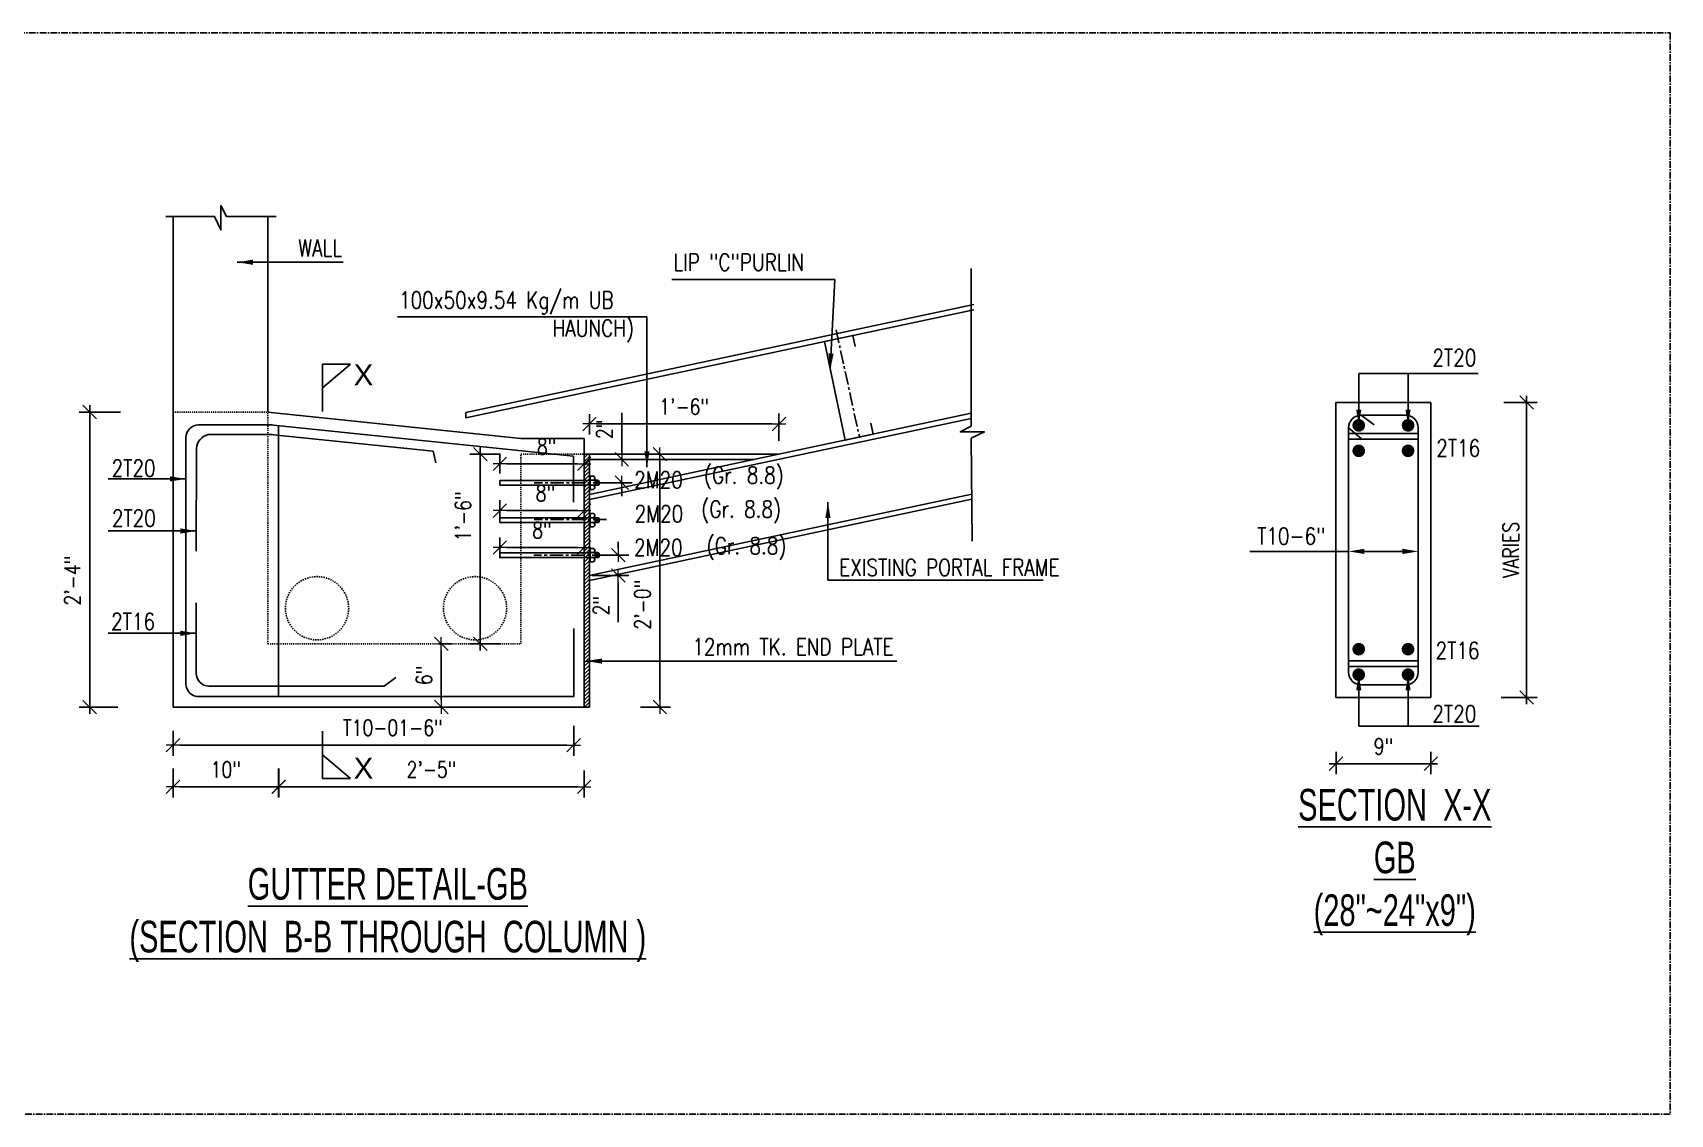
# Model space of a CAD drawing. Extents: x -95606 to 113309, y -42160 to -940.
# Drawn here: x 105847.7 to 106003.1, y -20702.5 to -20599.9 of the extents above; entities that cross this region are included whole.
import ezdxf

# ---------------------------------------------------------------- set-up
doc = ezdxf.new("R2010")
doc.units = 0
doc.header["$LTSCALE"] = 0.02
doc.header["$MEASUREMENT"] = 0
doc.header["$PDMODE"] = 3
doc.header["$PDSIZE"] = -2
for name, pattern in [('CENTER', [50.8, 31.75, -6.35, 6.35, -6.35]), ('CENTERX2', [101.6, 63.5, -12.7, 12.7, -12.7]), ('DASHED', [0.75, 0.5, -0.25]), ('DASHEDX2', [1.5, 1, -0.5]), ('HIDDEN', [9.525, 6.35, -3.175])]:
    doc.linetypes.add(name, pattern=pattern)
doc.layers.get('0').update_dxf_attribs({"linetype": 'CONTINUOUS'})
doc.layers.get('DEFPOINTS').update_dxf_attribs({"linetype": 'CONTINUOUS'})
doc.layers.add('A -fittings', color=181, linetype='CONTINUOUS', lineweight=5)
for name, color, linetype in [('A-2TEXT', 4, 'CONTINUOUS'), ('A-DIM', 1, 'CONTINUOUS'), ('A-GRID', 7, 'CENTERX2'), ('A-OL', 2, 'CONTINUOUS'), ('A-P FRAME', 4, 'CONTINUOUS'), ('DIM', 7, 'CONTINUOUS'), ('dimentions', 8, 'CONTINUOUS'), ('EXLINE', 33, 'CONTINUOUS'), ('GUSSET', 1, 'CONTINUOUS'), ('OL', 2, 'CONTINUOUS'), ('RF', 5, 'CONTINUOUS'), ('RF5', 6, 'CONTINUOUS'), ('S-BM', 2, 'HIDDEN'), ('S-DIM', 7, 'CONTINUOUS'), ('S-RF', 5, 'CONTINUOUS'), ('S-SLB', 3, 'CONTINUOUS'), ('S-TXT', 2, 'CONTINUOUS')]:
    doc.layers.add(name, color=color, linetype=linetype)
doc.styles.add('ROMANS', font='romans.shx', dxfattribs={"width": 0.8})
doc.styles.add('STYLE2', font='arial.ttf', dxfattribs={"width": 0.8})
doc.dimstyles.new('DA16', dxfattribs={"dimscale": 16, "dimtxt": 0.1, "dimasz": 0.09375, "dimexe": 0, "dimexo": 0, "dimgap": 0.03125, "dimtad": 1, "dimdec": 0, "dimzin": 7, "dimdsep": 46, "dimlunit": 4, "dimtxsty": 'ROMANS', "dimcen": 0.09375, "dimclrd": 1, "dimclre": 1, "dimclrt": 2, "dimadec": 0, "dimazin": 0, "dimtfac": 0.03125, "dimtdec": 4, "dimtofl": 0, "dimtmove": 0, "dimatfit": 3, "dimfxl": 1, "dimfrac": 2, "dimtolj": 1, "dimtzin": 0, "dimarcsym": 0})
doc.dimstyles.new('TK16', dxfattribs={"dimscale": 16, "dimtxt": 0.09375, "dimasz": 0.04, "dimexe": 0.0625, "dimexo": 0.015625, "dimgap": 0.046875, "dimtad": 1, "dimdec": 1, "dimzin": 11, "dimdsep": 46, "dimlunit": 4, "dimtxsty": 'ROMANS', "dimblk1": 'TK1', "dimblk2": 'TK1', "dimsah": 1, "dimcen": 0.09375, "dimclrd": 1, "dimclre": 1, "dimclrt": 2, "dimadec": 0, "dimazin": 0, "dimtfac": 1, "dimtofl": 0, "dimtmove": 0, "dimatfit": 3, "dimldrblk": 'TK1', "dimfxl": 1, "dimfrac": 2, "dimtolj": 1, "dimtzin": 9, "dimarcsym": 0})

# ---------------------------------------------------------------- blocks, each defined once
blk = doc.blocks.new('TK1')
at = {"color": 4, "linetype": 'Continuous'}
blk.add_line((-1, -1), (1, 1), dxfattribs=at)
at = {"color": 1, "linetype": 'ByBlock'}
blk.add_line((-1, 0), (1, 0), dxfattribs=at)
blk = doc.blocks.new('*D512')
at = {"layer": 'DEFPOINTS', "color": 0, "lineweight": -2, "transparency": 16777216}
for p in [(105856.3, -20635.85), (105853.14, -20663.85), (105856.05, -20663.85)]:
    blk.add_point(p, dxfattribs=at)
at = {"layer": 'dimentions', "color": 1, "lineweight": -2, "transparency": 16777216}
for p, q in [((105856.05, -20635.85), (105852.14, -20635.85)), ((105853.14, -20636.49), (105853.14, -20663.21)), ((105855.8, -20663.85), (105852.14, -20663.85))]:
    blk.add_line(p, q, dxfattribs=at)
at = {"layer": 'dimentions', "color": 1, "lineweight": -2, "transparency": 16777216, "xscale": 0.64, "yscale": 0.64, "zscale": 0.64}
for p, rotation in [((105853.14, -20635.85), 90), ((105853.14, -20663.85), 270)]:
    blk.add_blockref('TK1', p, dxfattribs=dict(at, rotation=rotation))
at = {"layer": 'dimentions', "color": 2, "transparency": 16777216, "insert": (105851.5, -20651.85), "char_height": 1.5, "attachment_point": 5, "rotation": 90, "style": 'ROMANS'}
blk.add_mtext('\\A1;2\'-4"', dxfattribs=at)
blk = doc.blocks.new('*D513')
at = {"layer": 'A -fittings', "color": 1, "lineweight": -2, "transparency": 16777216}
for p, q in [((105886.21, -20657.84), (105887.5, -20657.84)), ((105886.5, -20658.48), (105886.5, -20663.2)), ((105886.21, -20663.84), (105887.5, -20663.84))]:
    blk.add_line(p, q, dxfattribs=at)
at = {"layer": 'DEFPOINTS', "color": 0, "lineweight": -2, "transparency": 16777216}
for p in [(105885.96, -20657.84), (105885.96, -20663.84), (105886.5, -20663.84)]:
    blk.add_point(p, dxfattribs=at)
at = {"layer": 'A -fittings', "color": 1, "lineweight": -2, "transparency": 16777216, "xscale": 0.64, "yscale": 0.64, "zscale": 0.64}
for p, rotation in [((105886.5, -20657.84), 90), ((105886.5, -20663.84), 270)]:
    blk.add_blockref('TK1', p, dxfattribs=dict(at, rotation=rotation))
at = {"layer": 'A -fittings', "color": 2, "transparency": 16777216, "insert": (105884.86, -20660.84), "char_height": 1.5, "attachment_point": 5, "rotation": 90, "style": 'ROMANS'}
blk.add_mtext('\\A1;6"', dxfattribs=at)
blk = doc.blocks.new('*D514')
at = {"layer": 'A -fittings', "color": 1, "lineweight": -2, "transparency": 16777216}
for p, q in [((105871.09, -20669.67), (105871.09, -20672.42)), ((105900.05, -20669.85), (105900.05, -20672.42)), ((105871.73, -20671.42), (105899.41, -20671.42))]:
    blk.add_line(p, q, dxfattribs=at)
at = {"layer": 'DEFPOINTS', "color": 0, "lineweight": -2, "transparency": 16777216}
for p in [(105871.09, -20669.42), (105900.05, -20669.6), (105900.05, -20671.42)]:
    blk.add_point(p, dxfattribs=at)
at = {"layer": 'A -fittings', "color": 1, "lineweight": -2, "transparency": 16777216, "xscale": 0.64, "yscale": 0.64, "zscale": 0.64, "rotation": 180}
blk.add_blockref('TK1', (105871.09, -20671.42), dxfattribs=at)
at = {"layer": 'A -fittings', "color": 1, "lineweight": -2, "transparency": 16777216, "xscale": 0.64, "yscale": 0.64, "zscale": 0.64}
blk.add_blockref('TK1', (105900.05, -20671.42), dxfattribs=at)
at = {"layer": 'A -fittings', "color": 2, "transparency": 16777216, "insert": (105885.57, -20669.77), "char_height": 1.5, "attachment_point": 5, "style": 'ROMANS'}
blk.add_mtext('\\A1;2\'-5"', dxfattribs=at)
blk = doc.blocks.new('*D515')
at = {"layer": 'A -fittings', "color": 1, "lineweight": -2, "transparency": 16777216}
for p, q in [((105861.05, -20669.67), (105861.05, -20672.42)), ((105871.05, -20669.68), (105871.05, -20672.42)), ((105861.69, -20671.42), (105870.41, -20671.42))]:
    blk.add_line(p, q, dxfattribs=at)
at = {"layer": 'DEFPOINTS', "color": 0, "lineweight": -2, "transparency": 16777216}
for p in [(105861.05, -20669.42), (105871.05, -20669.43), (105871.05, -20671.42)]:
    blk.add_point(p, dxfattribs=at)
at = {"layer": 'A -fittings', "color": 1, "lineweight": -2, "transparency": 16777216, "xscale": 0.64, "yscale": 0.64, "zscale": 0.64, "rotation": 180}
blk.add_blockref('TK1', (105861.05, -20671.42), dxfattribs=at)
at = {"layer": 'A -fittings', "color": 1, "lineweight": -2, "transparency": 16777216, "xscale": 0.64, "yscale": 0.64, "zscale": 0.64}
blk.add_blockref('TK1', (105871.05, -20671.42), dxfattribs=at)
at = {"layer": 'A -fittings', "color": 2, "transparency": 16777216, "insert": (105866.05, -20669.77), "char_height": 1.5, "attachment_point": 5, "style": 'ROMANS'}
blk.add_mtext('\\A1;10"', dxfattribs=at)
blk = doc.blocks.new('*D516')
at = {"layer": 'A -fittings', "color": 1, "lineweight": -2, "transparency": 16777216}
for p, q in [((105903.62, -20639.7), (105903.62, -20635.91)), ((105902.13, -20640.34), (105904.62, -20640.34)), ((105902.06, -20642.55), (105904.62, -20642.55)), ((105903.62, -20643.19), (105903.62, -20643.83))]:
    blk.add_line(p, q, dxfattribs=at)
at = {"layer": 'DEFPOINTS', "color": 0, "lineweight": -2, "transparency": 16777216}
for p in [(105901.88, -20640.34), (105901.81, -20642.55), (105903.62, -20642.55)]:
    blk.add_point(p, dxfattribs=at)
at = {"layer": 'A -fittings', "color": 1, "lineweight": -2, "transparency": 16777216, "xscale": 0.64, "yscale": 0.64, "zscale": 0.64}
for p, rotation in [((105903.62, -20640.34), 270), ((105903.62, -20642.55), 90)]:
    blk.add_blockref('TK1', p, dxfattribs=dict(at, rotation=rotation))
at = {"layer": 'A -fittings', "color": 2, "transparency": 16777216, "insert": (105901.97, -20637.49), "char_height": 1.5, "attachment_point": 5, "rotation": 90, "style": 'ROMANS'}
blk.add_mtext('\\A1;2"', dxfattribs=at)
blk = doc.blocks.new('*D517')
at = {"layer": 'A -fittings', "color": 1, "lineweight": -2, "transparency": 16777216}
for p, q in [((105892.05, -20647.75), (105892.05, -20649.7)), ((105899.41, -20648.7), (105892.69, -20648.7)), ((105900.05, -20647.75), (105900.05, -20649.7))]:
    blk.add_line(p, q, dxfattribs=at)
at = {"layer": 'DEFPOINTS', "color": 0, "lineweight": -2, "transparency": 16777216}
for p in [(105892.05, -20647.5), (105900.05, -20647.5), (105892.05, -20648.7)]:
    blk.add_point(p, dxfattribs=at)
at = {"layer": 'A -fittings', "color": 1, "lineweight": -2, "transparency": 16777216, "xscale": 0.64, "yscale": 0.64, "zscale": 0.64, "rotation": 180}
blk.add_blockref('TK1', (105892.05, -20648.7), dxfattribs=at)
at = {"layer": 'A -fittings', "color": 1, "lineweight": -2, "transparency": 16777216, "xscale": 0.64, "yscale": 0.64, "zscale": 0.64}
blk.add_blockref('TK1', (105900.05, -20648.7), dxfattribs=at)
at = {"layer": 'A -fittings', "color": 2, "transparency": 16777216, "insert": (105896.05, -20647.06), "char_height": 1.5, "attachment_point": 5, "style": 'ROMANS'}
blk.add_mtext('\\A1;8"', dxfattribs=at)
blk = doc.blocks.new('*D518')
at = {"layer": 'A -fittings', "color": 1, "lineweight": -2, "transparency": 16777216}
for p, q in [((105900.55, -20636.04), (105900.55, -20637.98)), ((105918.53, -20638.59), (105918.53, -20635.98)), ((105901.19, -20636.98), (105917.89, -20636.98))]:
    blk.add_line(p, q, dxfattribs=at)
at = {"layer": 'DEFPOINTS', "color": 0, "lineweight": -2, "transparency": 16777216}
for p in [(105900.55, -20635.79), (105918.53, -20636.98), (105918.53, -20638.84)]:
    blk.add_point(p, dxfattribs=at)
at = {"layer": 'A -fittings', "color": 1, "lineweight": -2, "transparency": 16777216, "xscale": 0.64, "yscale": 0.64, "zscale": 0.64, "rotation": 180}
blk.add_blockref('TK1', (105900.55, -20636.98), dxfattribs=at)
at = {"layer": 'A -fittings', "color": 1, "lineweight": -2, "transparency": 16777216, "xscale": 0.64, "yscale": 0.64, "zscale": 0.64}
blk.add_blockref('TK1', (105918.53, -20636.98), dxfattribs=at)
at = {"layer": 'A -fittings', "color": 2, "transparency": 16777216, "insert": (105909.54, -20635.34), "char_height": 1.5, "attachment_point": 5, "style": 'ROMANS'}
blk.add_mtext('\\A1;1\'-6"', dxfattribs=at)
blk = doc.blocks.new('A$C6334769A')
at = {"layer": 'GUSSET'}
h = blk.add_hatch(dxfattribs=at)
h.set_pattern_fill('LINE', color=8, scale=33, angle=-90, style=0)
h.set_pattern_definition([(90, (48431.668, -199664.318), (4.125, 2e-16), [])])
edge = h.paths.add_edge_path()
edge.add_line((13, 8.1), (26.4, 8.1))
edge.add_ellipse((26.4, 2.1), major_axis=(4.24, -4.24), ratio=1, start_angle=45, end_angle=135, ccw=False)
edge.add_line((32.4, 2.1), (32.4, 0))
edge.add_line((32.4, 0), (32.4, -2.1))
edge.add_ellipse((26.4, -2.1), major_axis=(4.24, 4.24), ratio=1, start_angle=225, end_angle=315, ccw=False)
edge.add_line((26.4, -8.1), (19.2, -8.1))
edge.add_line((19.2, -8.1), (13, -8.1))
edge.add_ellipse((13, -2.1), major_axis=(4.24, -4.24), ratio=1, start_angle=315, end_angle=405)
edge.add_line((19, -2.1), (19, 0))
edge.add_line((19, 0), (19, 2.1))
edge.add_ellipse((13, 2.1), major_axis=(4.24, -4.24), ratio=1, start_angle=45, end_angle=135)
at = {"layer": 'A-OL', "color": 1}
for p, q in [((2.5, 23.5), (0, 23.5)), ((0, 23.5), (0, -23.7)), ((2.5, -23.7), (2.5, 23.5)), ((2.5, -23.7), (0, -23.7))]:
    blk.add_line(p, q, dxfattribs=at)
at = {"layer": 'OL', "linetype": 'DASHEDX2'}
for p, q in [((0, 7.9), (-15.9, 7.9)), ((0, -8.1), (-15.9, -8.1))]:
    blk.add_line(p, q, dxfattribs=at)
at = {"layer": 'OL'}
blk.add_line((24, -8.1), (2.1, -8.1), dxfattribs=at)
for points in [[(2.5, 22.1), (11.5, 22.1, -0.414214), (17.5, 16.1), (17.5, 17.6)], [(2.5, 8.1), (11.5, 8.1, 0.414214), (17.5, 14.1), (17.5, 17.6)], [(19, 0), (19, 2.1, 0.414214), (13, 8.1), (5.7, 8.1)], [(19, 0), (19, -2.1, -0.414214), (13, -8.1), (10.8, -8.1)], [(32.4, 0), (32.4, 2.1, 0.414214), (26.4, 8.1), (11, 8.1)], [(32.4, 0), (32.4, -2.1, -0.414214), (26.4, -8.1), (11, -8.1)], [(2.5, -8.1), (11.5, -8.1, -0.414214), (17.5, -14.1), (17.5, -12.6)], [(2.5, -22.1), (11.5, -22.1, 0.414214), (17.5, -16.1), (17.5, -12.6)]]:
    blk.add_lwpolyline(points, format="xyb", dxfattribs=at)
blk.add_lwpolyline([(21.1, -8.1), (20, -8.1), (2.1, -8.1)], dxfattribs=at)
blk = doc.blocks.new('*D519')
at = {"layer": 'A -fittings', "color": 1, "lineweight": -2, "transparency": 16777216}
for p, q in [((105892.05, -20641.67), (105892.05, -20639.77)), ((105899.41, -20640.77), (105892.69, -20640.77)), ((105900.05, -20640.42), (105900.05, -20641.77))]:
    blk.add_line(p, q, dxfattribs=at)
at = {"layer": 'DEFPOINTS', "color": 0, "lineweight": -2, "transparency": 16777216}
for p in [(105892.05, -20640.77), (105900.05, -20640.17), (105892.05, -20641.92)]:
    blk.add_point(p, dxfattribs=at)
at = {"layer": 'A -fittings', "color": 1, "lineweight": -2, "transparency": 16777216, "xscale": 0.64, "yscale": 0.64, "zscale": 0.64, "rotation": 180}
blk.add_blockref('TK1', (105892.05, -20640.77), dxfattribs=at)
at = {"layer": 'A -fittings', "color": 1, "lineweight": -2, "transparency": 16777216, "xscale": 0.64, "yscale": 0.64, "zscale": 0.64}
blk.add_blockref('TK1', (105900.05, -20640.77), dxfattribs=at)
at = {"layer": 'A -fittings', "color": 2, "transparency": 16777216, "insert": (105896.49, -20639.13), "char_height": 1.5, "attachment_point": 5, "style": 'ROMANS'}
blk.add_mtext('\\A1;8"', dxfattribs=at)
blk = doc.blocks.new('*D520')
at = {"layer": 'A -fittings', "color": 1, "lineweight": -2, "transparency": 16777216}
for p, q in [((105892.05, -20646.09), (105892.05, -20644.2)), ((105900.05, -20645.63), (105900.05, -20644.2)), ((105899.41, -20645.2), (105892.69, -20645.2))]:
    blk.add_line(p, q, dxfattribs=at)
at = {"layer": 'DEFPOINTS', "color": 0, "lineweight": -2, "transparency": 16777216}
for p in [(105892.05, -20645.2), (105900.05, -20645.88), (105892.05, -20646.34)]:
    blk.add_point(p, dxfattribs=at)
at = {"layer": 'A -fittings', "color": 1, "lineweight": -2, "transparency": 16777216, "xscale": 0.64, "yscale": 0.64, "zscale": 0.64, "rotation": 180}
blk.add_blockref('TK1', (105892.05, -20645.2), dxfattribs=at)
at = {"layer": 'A -fittings', "color": 1, "lineweight": -2, "transparency": 16777216, "xscale": 0.64, "yscale": 0.64, "zscale": 0.64}
blk.add_blockref('TK1', (105900.05, -20645.2), dxfattribs=at)
at = {"layer": 'A -fittings', "color": 2, "transparency": 16777216, "insert": (105896.38, -20643.55), "char_height": 1.5, "attachment_point": 5, "style": 'ROMANS'}
blk.add_mtext('\\A1;8"', dxfattribs=at)
blk = doc.blocks.new('*D521')
at = {"layer": 'A -fittings', "color": 1, "lineweight": -2, "transparency": 16777216}
for p, q in [((105903.29, -20648.79), (105903.29, -20648.15)), ((105900.8, -20649.43), (105904.29, -20649.43)), ((105900.8, -20651.36), (105904.29, -20651.36)), ((105903.29, -20652), (105903.29, -20655.8))]:
    blk.add_line(p, q, dxfattribs=at)
at = {"layer": 'DEFPOINTS', "color": 0, "lineweight": -2, "transparency": 16777216}
for p in [(105900.55, -20649.43), (105900.55, -20651.36), (105903.29, -20651.36)]:
    blk.add_point(p, dxfattribs=at)
at = {"layer": 'A -fittings', "color": 1, "lineweight": -2, "transparency": 16777216, "xscale": 0.64, "yscale": 0.64, "zscale": 0.64}
for p, rotation in [((105903.29, -20649.43), 270), ((105903.29, -20651.36), 90)]:
    blk.add_blockref('TK1', p, dxfattribs=dict(at, rotation=rotation))
at = {"layer": 'A -fittings', "color": 2, "transparency": 16777216, "insert": (105901.65, -20654.22), "char_height": 1.5, "attachment_point": 5, "rotation": 90, "style": 'ROMANS'}
blk.add_mtext('\\A1;2"', dxfattribs=at)
blk = doc.blocks.new('*D522')
at = {"layer": 'DEFPOINTS', "color": 0, "lineweight": -2, "transparency": 16777216}
for p in [(105892.32, -20639.84), (105890.2, -20657.84), (105892.32, -20657.84)]:
    blk.add_point(p, dxfattribs=at)
at = {"layer": 'dimentions', "color": 1, "lineweight": -2, "transparency": 16777216}
for p, q in [((105892.07, -20639.84), (105889.2, -20639.84)), ((105890.2, -20640.48), (105890.2, -20657.2)), ((105892.07, -20657.84), (105889.2, -20657.84))]:
    blk.add_line(p, q, dxfattribs=at)
at = {"layer": 'dimentions', "color": 1, "lineweight": -2, "transparency": 16777216, "xscale": 0.64, "yscale": 0.64, "zscale": 0.64}
for p, rotation in [((105890.2, -20639.84), 90), ((105890.2, -20657.84), 270)]:
    blk.add_blockref('TK1', p, dxfattribs=dict(at, rotation=rotation))
at = {"layer": 'dimentions', "color": 2, "transparency": 16777216, "insert": (105888.56, -20645.75), "char_height": 1.5, "attachment_point": 5, "rotation": 90, "style": 'ROMANS'}
blk.add_mtext('\\A1;1\'-6"', dxfattribs=at)
blk = doc.blocks.new('*D523')
at = {"layer": 'A -fittings', "color": 1, "lineweight": -2, "transparency": 16777216}
for p, q in [((105861.05, -20666.1), (105861.05, -20668.46)), ((105899.06, -20665.62), (105899.06, -20668.46)), ((105861.69, -20667.46), (105898.42, -20667.46))]:
    blk.add_line(p, q, dxfattribs=at)
at = {"layer": 'DEFPOINTS', "color": 0, "lineweight": -2, "transparency": 16777216}
for p in [(105861.05, -20665.85), (105899.06, -20665.37), (105899.06, -20667.46)]:
    blk.add_point(p, dxfattribs=at)
at = {"layer": 'A -fittings', "color": 1, "lineweight": -2, "transparency": 16777216, "xscale": 0.64, "yscale": 0.64, "zscale": 0.64, "rotation": 180}
blk.add_blockref('TK1', (105861.05, -20667.46), dxfattribs=at)
at = {"layer": 'A -fittings', "color": 1, "lineweight": -2, "transparency": 16777216, "xscale": 0.64, "yscale": 0.64, "zscale": 0.64}
blk.add_blockref('TK1', (105899.06, -20667.46), dxfattribs=at)
at = {"layer": 'A -fittings', "color": 2, "transparency": 16777216, "insert": (105881.9, -20665.81), "char_height": 1.5, "attachment_point": 5, "style": 'ROMANS'}
blk.add_mtext('\\A1;T10-01-6"', dxfattribs=at)
blk = doc.blocks.new('*D524')
at = {"layer": 'DEFPOINTS', "color": 0, "lineweight": -2, "transparency": 16777216}
for p in [(105987.06, -20634.94), (105986.81, -20662.94), (105989.46, -20662.94)]:
    blk.add_point(p, dxfattribs=at)
at = {"layer": 'dimentions', "color": 1, "lineweight": -2, "transparency": 16777216}
for p, q in [((105987.31, -20634.94), (105990.46, -20634.94)), ((105989.46, -20635.58), (105989.46, -20662.3)), ((105987.06, -20662.94), (105990.46, -20662.94))]:
    blk.add_line(p, q, dxfattribs=at)
at = {"layer": 'dimentions', "color": 1, "lineweight": -2, "transparency": 16777216, "xscale": 0.64, "yscale": 0.64, "zscale": 0.64}
for p, rotation in [((105989.46, -20634.94), 90), ((105989.46, -20662.94), 270)]:
    blk.add_blockref('TK1', p, dxfattribs=dict(at, rotation=rotation))
at = {"layer": 'dimentions', "color": 2, "transparency": 16777216, "insert": (105987.96, -20648.94), "char_height": 1.5, "attachment_point": 5, "rotation": 90, "style": 'ROMANS'}
blk.add_mtext('\\A1;VARIES', dxfattribs=at)
blk = doc.blocks.new('*D525')
at = {"layer": 'DEFPOINTS', "color": 0, "lineweight": -2, "transparency": 16777216}
for p in [(105972.58, -20649.07), (105979.18, -20649.07), (105979.18, -20649.07)]:
    blk.add_point(p, dxfattribs=at)
at = {"layer": 'S-DIM', "color": 1, "lineweight": -2, "transparency": 16777216}
for p, q in [((105972.58, -20649.07), (105963.19, -20649.07)), ((105977.68, -20649.07), (105974.08, -20649.07))]:
    blk.add_line(p, q, dxfattribs=at)
for points in [[(105974.08, -20648.82), (105974.08, -20649.32), (105972.58, -20649.07)], [(105977.68, -20648.82), (105977.68, -20649.32), (105979.18, -20649.07)]]:
    blk.add_solid(points, dxfattribs=at)
at = {"layer": 'S-DIM', "color": 2, "transparency": 16777216, "insert": (105967.13, -20647.62), "char_height": 1.6, "attachment_point": 5, "style": 'ROMANS'}
blk.add_mtext('\\A1;T10-6"', dxfattribs=at)
blk = doc.blocks.new('*D526')
at = {"layer": 'A-2TEXT', "color": 1, "lineweight": -2, "transparency": 16777216}
for p, q in [((105971.38, -20668.08), (105971.38, -20670.22)), ((105972.02, -20669.22), (105979.74, -20669.22)), ((105980.38, -20668.08), (105980.38, -20670.22))]:
    blk.add_line(p, q, dxfattribs=at)
at = {"layer": 'DEFPOINTS', "color": 0, "lineweight": -2, "transparency": 16777216}
for p in [(105971.38, -20667.83), (105980.38, -20667.83), (105980.38, -20669.22)]:
    blk.add_point(p, dxfattribs=at)
at = {"layer": 'A-2TEXT', "color": 1, "lineweight": -2, "transparency": 16777216, "xscale": 0.64, "yscale": 0.64, "zscale": 0.64, "rotation": 180}
blk.add_blockref('TK1', (105971.38, -20669.22), dxfattribs=at)
at = {"layer": 'A-2TEXT', "color": 1, "lineweight": -2, "transparency": 16777216, "xscale": 0.64, "yscale": 0.64, "zscale": 0.64}
blk.add_blockref('TK1', (105980.38, -20669.22), dxfattribs=at)
at = {"layer": 'A-2TEXT', "color": 2, "transparency": 16777216, "insert": (105975.88, -20667.58), "char_height": 1.5, "attachment_point": 5, "style": 'ROMANS'}
blk.add_mtext('\\A1;9"', dxfattribs=at)
blk = doc.blocks.new('*D527')
at = {"layer": 'A -fittings', "color": 1, "lineweight": -2, "transparency": 16777216}
for p, q in [((105905.41, -20639.84), (105908.23, -20639.84)), ((105907.23, -20640.48), (105907.23, -20663.2)), ((105905.41, -20663.84), (105908.23, -20663.84))]:
    blk.add_line(p, q, dxfattribs=at)
at = {"layer": 'DEFPOINTS', "color": 0, "lineweight": -2, "transparency": 16777216}
for p in [(105905.16, -20639.84), (105905.16, -20663.84), (105907.23, -20663.84)]:
    blk.add_point(p, dxfattribs=at)
at = {"layer": 'A -fittings', "color": 1, "lineweight": -2, "transparency": 16777216, "xscale": 0.64, "yscale": 0.64, "zscale": 0.64}
for p, rotation in [((105907.23, -20639.84), 90), ((105907.23, -20663.84), 270)]:
    blk.add_blockref('TK1', p, dxfattribs=dict(at, rotation=rotation))
at = {"layer": 'A -fittings', "color": 2, "transparency": 16777216, "insert": (105905.58, -20654.13), "char_height": 1.5, "attachment_point": 5, "rotation": 90, "style": 'ROMANS'}
blk.add_mtext('\\A1;2\'-0"', dxfattribs=at)

msp = doc.modelspace()

# ---------------------------------------------------------------- hatches: boundary and pattern name
at = {"layer": 'A-DIM', "ltscale": 2}
h = msp.add_hatch(dxfattribs=at)
h.set_pattern_fill('ANSI31', color=256, scale=2, style=0)
h.set_pattern_definition([(45, (128078.64285, -21009.83034), (-0.1767766953, 0.1767766953), [])])
h.paths.add_polyline_path([(105900.052, -20639.845), (105900.552, -20639.845), (105900.552, -20663.845), (105900.052, -20663.845)])

# ---------------------------------------------------------------- linework, layer by layer
for p, q in [((105900.552, -20644.157), (105936.771, -20636.458)), ((105900.552, -20640.345), (105916.177, -20640.345)), ((105900.552, -20651.354), (105936.831, -20643.643))]:
    msp.add_line(p, q, dxfattribs=at)
at = {"layer": 'A-GRID'}
msp.add_line((105923.944, -20628.033), (105926.192, -20638.307), dxfattribs=at)
at = {"layer": 'A-P FRAME', "color": 2, "ltscale": 7}
for p, q in [((105900.407, -20642.332), (105892.052, -20642.35)), ((105892.052, -20642.799), (105892.052, -20642.35)), ((105900.373, -20642.792), (105892.052, -20642.799)), ((105900.407, -20645.878), (105892.052, -20645.895)), ((105892.052, -20646.345), (105892.052, -20645.895)), ((105900.373, -20646.338), (105892.052, -20646.345)), ((105900.623, -20649.194), (105892.052, -20649.194)), ((105892.052, -20649.658), (105892.052, -20649.194)), ((105900.676, -20649.655), (105892.052, -20649.658))]:
    msp.add_line(p, q, dxfattribs=at)
at = {"layer": 'A-P FRAME', "color": 3}
msp.add_lwpolyline([(105927.258, -20636.913), (105927.477, -20637.943), (105924.8, -20638.512), (105922.851, -20629.16), (105925.529, -20628.591), (105925.747, -20629.62)], dxfattribs=at)
at = {"layer": 'DIM', "linetype": 'CENTERX2'}
for p, q in [((105902.186, -20642.56), (105895.316, -20642.56)), ((105902.186, -20646.058), (105895.316, -20646.058)), ((105902.115, -20649.422), (105895.273, -20649.422))]:
    msp.add_line(p, q, dxfattribs=at)
at = {"layer": 'EXLINE'}
for p, q in [((105861.052, -20635.866), (105861.052, -20617.306)), ((105870.052, -20635.866), (105870.052, -20617.306)), ((105888.831, -20635.88), (105937.017, -20625.638)), ((105888.831, -20636.391), (105937.017, -20626.149)), ((105971.376, -20634.94), (105980.376, -20634.94)), ((105971.376, -20634.94), (105971.376, -20662.94)), ((105980.376, -20662.94), (105980.376, -20634.94)), ((105861.052, -20635.866), (105861.052, -20663.845)), ((105870.052, -20635.866), (105894.052, -20638.345)), ((105888.831, -20635.88), (105888.831, -20636.391)), ((105900.552, -20643.666), (105936.771, -20635.967)), ((105894.052, -20638.345), (105900.052, -20638.345)), ((105900.052, -20639.845), (105900.052, -20638.345)), ((105900.052, -20663.845), (105900.052, -20639.845)), ((105900.552, -20639.845), (105918.53, -20639.845)), ((105900.552, -20651.845), (105936.841, -20644.131)), ((105971.376, -20662.94), (105980.376, -20662.94)), ((105861.052, -20663.845), (105900.052, -20663.845))]:
    msp.add_line(p, q, dxfattribs=at)
at = {"layer": 'EXLINE', "color": 2, "linetype": 'DASHED'}
for p, q in [((105861.052, -20635.866), (105870.052, -20635.866)), ((105870.052, -20657.845), (105870.052, -20635.866)), ((105894.052, -20657.845), (105894.052, -20639.845)), ((105894.052, -20639.845), (105900.052, -20639.845)), ((105870.052, -20657.845), (105894.052, -20657.845))]:
    msp.add_line(p, q, dxfattribs=at)
at = {"layer": 'RF', "color": 2}
for p, q in [((105972.576, -20637.89), (105979.176, -20637.89)), ((105972.576, -20638.427), (105979.176, -20638.427)), ((105972.576, -20659.453), (105979.176, -20659.453)), ((105972.576, -20659.99), (105979.176, -20659.99))]:
    msp.add_line(p, q, dxfattribs=at)
at = {"layer": 'RF', "color": 2, "const_width": 0.6}
for points in [[(105973.837, -20637.111, 1), (105973.237, -20637.111, 1)], [(105977.915, -20637.111, -1), (105978.515, -20637.111, -1)], [(105973.837, -20639.528, 1), (105973.237, -20639.528, 1)], [(105977.915, -20639.528, -1), (105978.515, -20639.528, -1)], [(105973.837, -20658.352, -1), (105973.237, -20658.352, -1)], [(105977.915, -20658.352, 1), (105978.515, -20658.352, 1)], [(105973.837, -20660.769, -1), (105973.237, -20660.769, -1)], [(105973.837, -20660.769, -1), (105973.237, -20660.769, -1)], [(105977.915, -20660.769, 1), (105978.515, -20660.769, 1)]]:
    msp.add_lwpolyline(points, format="xyb", close=True, dxfattribs=at)
at = {"layer": 'RF5', "color": 160}
for p, q in [((105973.776, -20636.14), (105977.976, -20636.14)), ((105973.776, -20636.14), (105974.992, -20637.055)), ((105863.477, -20637.066), (105870.357, -20637.066)), ((105864.38, -20637.988), (105870.37, -20637.972)), ((105870.576, -20637.091), (105899.052, -20640.031)), ((105870.576, -20637.996), (105885.727, -20639.561)), ((105972.576, -20637.34), (105973.76, -20638.347)), ((105972.576, -20637.34), (105972.576, -20660.54)), ((105979.176, -20637.34), (105979.176, -20660.54)), ((105862.277, -20638.267), (105862.277, -20661.707)), ((105863.261, -20639.309), (105863.254, -20649.063)), ((105885.727, -20639.561), (105885.973, -20640.653)), ((105899.052, -20644.406), (105899.052, -20640.031)), ((105863.252, -20653.947), (105863.252, -20660.645)), ((105899.058, -20656.383), (105899.058, -20662.842)), ((105882.171, -20661.05), (105881.069, -20661.845)), ((105972.576, -20660.34), (105972.576, -20660.54)), ((105863.549, -20662.842), (105899.058, -20662.842)), ((105864.452, -20661.845), (105881.069, -20661.845)), ((105973.776, -20661.74), (105977.976, -20661.74)), ((105973.776, -20661.74), (105977.976, -20661.74))]:
    msp.add_line(p, q, dxfattribs=at)
for centre, radius, start, end in [((105973.776, -20637.34), 1.2, 90, 180), ((105977.976, -20637.34), 1.2, 0, 90), ((105863.477, -20638.266), 1.2, 90, 180.01139), ((105864.737, -20639.425), 1.48, 103.94509, 175.57319), ((105870.359, -20638.972), 1, 77.44514, 90.9287), ((105870.357, -20638.066), 1, 77.36513, 90.00031), ((105864.452, -20660.645), 1.2, 180, 270), ((105973.776, -20660.54), 1.2, 180, 270), ((105977.976, -20660.54), 1.2, 270, 0), ((105863.477, -20661.645), 1.2, 180, 273.46583)]:
    msp.add_arc(centre, radius, start, end, dxfattribs=at)
at = {"layer": 'S-BM', "color": 1, "linetype": 'ByBlock'}
msp.add_lwpolyline([(105900.052, -20639.845), (105900.552, -20639.845), (105900.552, -20663.845), (105900.052, -20663.845)], close=True, dxfattribs=at)
at = {"layer": 'S-BM', "color": 4}
for centre in [(105874.714, -20654.464), (105889.702, -20654.464)]:
    msp.add_circle(centre, 3, dxfattribs=at)
at = {"layer": 'S-DIM', "color": 1}
for points in [[(105860.365, -20617.306), (105864.982, -20617.306), (105865.584, -20618.567), (105865.584, -20616.264), (105866.131, -20617.306), (105870.817, -20617.306)], [(105936.869, -20648.1), (105936.771, -20638.328), (105938.031, -20637.726), (105935.728, -20637.726), (105936.771, -20637.179), (105936.771, -20622.22)]]:
    msp.add_lwpolyline(points, dxfattribs=at)
at = {"layer": 'S-RF'}
for p, q in [((105875.228, -20631.32), (105875.228, -20635.801)), ((105875.228, -20631.32), (105877.899, -20631.32)), ((105877.899, -20631.32), (105875.228, -20633.561)), ((105875.228, -20670.619), (105875.228, -20666.138)), ((105877.899, -20670.619), (105875.228, -20668.378)), ((105875.228, -20670.619), (105877.899, -20670.619))]:
    msp.add_line(p, q, dxfattribs=at)
at = {"layer": 'S-SLB', "color": 106}
msp.add_line((105871.052, -20662.842), (105871.052, -20637.14), dxfattribs=at)
at = {"layer": 'S-TXT', "color": 5, "linetype": 'CENTER', "lineweight": -2}
msp.add_lwpolyline([(105725.46, -20599.856), (106003.089, -20599.856), (106003.089, -20702.482), (105725.46, -20702.482)], close=True, dxfattribs=at)

# ---------------------------------------------------------------- block references
at = {"layer": 'A-P FRAME', "color": 2, "ltscale": 7, "xscale": 0.02875498200307485, "yscale": 0.02875498200307485, "zscale": 0.02875498200307485}
for p in [(105900.552, -20642.56), (105900.552, -20646.105), (105900.552, -20649.422)]:
    msp.add_blockref('A$C6334769A', p, dxfattribs=at)

# ---------------------------------------------------------------- texts
at = {"layer": 'S-DIM', "color": 2, "linetype": 'Continuous', "insert": (105877.099, -20620.28), "char_height": 1.6, "width": 6.00398, "attachment_point": 6, "style": 'ROMANS'}
msp.add_mtext('WALL', dxfattribs=at)
at = {"layer": 'S-DIM', "color": 2}
for s, insert, char_height, width, attachment_point, style in [(' \\PLIP "C"PURLIN', (105908.514, -20620.303), 1.6, 40.14875, 4, 'ROMANS'), ('\\pi0.453;100x50x9.54 Kg/m UB\\P\\pi15.021;HAUNCH)', (105882.036, -20626.821), 1.6, 23.12729, 4, 'ROMANS'), ('{\\fSwis721 Cn BT|b0|i0|c0|p34;\\LSECTION  X-X\\PGB\\P(28"~24"x9")}', (105976.954, -20671.608), 3, 37.72956, 2, 'STYLE2'), ('{\\fSwis721 Cn BT|b0|i0|c0|p34;\\LGUTTER DETAIL-GB \\P(SECTION  B-B THROUGH  COLUMN )}', (105881.425, -20679.124), 3, 77.2254, 2, 'STYLE2')]:
    msp.add_mtext(s, dxfattribs=dict(at, insert=insert, char_height=char_height, width=width, attachment_point=attachment_point, style=style))
at = {"layer": 'S-DIM', "color": 2, "char_height": 1.6, "attachment_point": 4, "style": 'ROMANS'}
for s, insert in [('2T20', (105980.523, -20630.691)), ('2T16', (105980.891, -20639.264)), ('2T20', (105855.223, -20641.179)), ('2T20', (105855.245, -20645.917)), ('EXISTING PORTAL FRAME', (105924.258, -20650.604)), ('2T16', (105855.172, -20655.729)), ('2T16', (105980.822, -20658.479)), ('2T20', (105980.523, -20664.49))]:
    msp.add_mtext(s, dxfattribs=dict(at, insert=insert))
at = {"layer": 'S-DIM', "color": 2, "linetype": 'Continuous', "char_height": 1.6, "attachment_point": 6, "style": 'ROMANS'}
for s, insert in [('(Gr. 8.8)', (105918.993, -20642.11)), ('2M20', (105909.406, -20642.287)), ('(Gr. 8.8)', (105918.735, -20645.327)), ('2M20', (105909.451, -20645.504)), ('(Gr. 8.8)', (105919.242, -20648.81)), ('2M20', (105909.394, -20648.7)), ('12mm TK. END PLATE', (105929.405, -20658.123))]:
    msp.add_mtext(s, dxfattribs=dict(at, insert=insert))
at = {"layer": 'S-TXT', "color": 2, "style": 'STYLE2'}
for p in [(105878.185, -20633.312), (105878.185, -20670.636)]:
    msp.add_text('X', height=2, dxfattribs=at).set_placement(p)

# ---------------------------------------------------------------- dimensions: what is measured, and where the dimension line sits
at = {"layer": 'A -fittings'}
for base, p1, p2, picture, middle in [((105918.53, -20636.985), (105900.552, -20635.792), (105918.53, -20638.837), '*D518', (105909.541, -20635.342)), ((105871.052, -20671.416), (105861.052, -20669.422), (105871.052, -20669.432), '*D515', (105866.052, -20669.773)), ((105900.052, -20671.416), (105871.091, -20669.416), (105900.052, -20669.601), '*D514', (105885.571, -20669.773))]:
    dim = msp.add_linear_dim(base=base, p1=p1, p2=p2, dimstyle='TK16', override={"dimfxl": 1.25, "dimfxlon": 1}, dxfattribs=at)
    dim.commit()
    dim.dimension.update_dxf_attribs({"geometry": picture, "text_midpoint": middle})
at = {"layer": 'A -fittings', "color": 4}
for base, p1, p2, override, picture, middle in [((105903.615, -20642.554), (105901.883, -20640.345), (105901.807, -20642.554), {"dimfxl": 1.25, "dimfxlon": 1}, '*D516', (105903.615, -20637.486)), ((105907.226, -20663.845), (105905.164, -20639.845), (105905.164, -20663.845), {"dimdec": 0, "dimfxl": 1.25, "dimfxlon": 1}, '*D527', (105907.226, -20654.13))]:
    dim = msp.add_linear_dim(base=base, p1=p1, p2=p2, angle=90, dimstyle='TK16', override=override, dxfattribs=at)
    dim.commit()
    dim.dimension.update_dxf_attribs({"geometry": picture, "text_midpoint": middle, "dimtype": 160})
for base, p1, p2, picture, middle in [((105892.05, -20640.769), (105900.052, -20640.17), (105892.05, -20641.918), '*D519', (105896.493, -20640.769)), ((105892.052, -20645.196), (105900.052, -20645.878), (105892.052, -20646.345), '*D520', (105896.378, -20645.196))]:
    dim = msp.add_linear_dim(base=base, p1=p1, p2=p2, dimstyle='TK16', override={"dimfxl": 1.25, "dimfxlon": 1}, dxfattribs=at)
    dim.commit()
    dim.dimension.update_dxf_attribs({"geometry": picture, "text_midpoint": middle, "dimtype": 160})
dim = msp.add_linear_dim(base=(105892.052, -20648.7), p1=(105900.052, -20647.499), p2=(105892.052, -20647.502), dimstyle='TK16', override={"dimfxl": 1.25, "dimfxlon": 1}, dxfattribs=at)
dim.commit()
dim.dimension.update_dxf_attribs({"geometry": '*D517', "text_midpoint": (105896.052, -20647.057)})
dim = msp.add_linear_dim(base=(105903.295, -20651.363), p1=(105900.552, -20649.425), p2=(105900.552, -20651.363), angle=90, dimstyle='TK16', override={"dimdec": 0, "dimfxl": 1.25, "dimfxlon": 1}, dxfattribs=at)
dim.commit()
dim.dimension.update_dxf_attribs({"geometry": '*D521', "text_midpoint": (105901.652, -20654.222)})
at = {"layer": 'A -fittings'}
dim = msp.add_linear_dim(base=(105886.498, -20663.845), p1=(105885.956, -20657.845), p2=(105885.956, -20663.845), angle=90, dimstyle='TK16', override={"dimfxl": 1.25, "dimfxlon": 1}, dxfattribs=at)
dim.commit()
dim.dimension.update_dxf_attribs({"geometry": '*D513', "text_midpoint": (105884.855, -20660.845)})
dim = msp.add_linear_dim(base=(105899.058, -20667.456), p1=(105861.052, -20665.853), p2=(105899.058, -20665.375), text='T10-01-6"', dimstyle='TK16', override={"dimfxl": 1.25, "dimfxlon": 1}, dxfattribs=at)
dim.commit()
dim.dimension.update_dxf_attribs({"geometry": '*D523', "text_midpoint": (105881.898, -20667.456), "dimtype": 160})
at = {"layer": 'A-2TEXT'}
dim = msp.add_linear_dim(base=(105980.376, -20669.223), p1=(105971.376, -20667.831), p2=(105980.376, -20667.831), dimstyle='TK16', override={"dimfxl": 1.25, "dimfxlon": 1}, dxfattribs=at)
dim.commit()
dim.dimension.update_dxf_attribs({"geometry": '*D526', "text_midpoint": (105975.876, -20669.223), "dimtype": 160})
at = {"layer": 'dimentions'}
dim = msp.add_linear_dim(base=(105989.455, -20662.94), p1=(105987.057, -20634.94), p2=(105986.812, -20662.94), angle=90, text='VARIES', dimstyle='TK16', dxfattribs=at)
dim.commit()
dim.dimension.update_dxf_attribs({"geometry": '*D524', "text_midpoint": (105987.955, -20648.94)})
for base, p1, p2, picture, middle in [((105853.143, -20663.846), (105856.3, -20635.846), (105856.055, -20663.846), '*D512', (105853.143, -20651.846)), ((105890.203, -20657.845), (105892.315, -20639.845), (105892.315, -20657.845), '*D522', (105890.203, -20645.75))]:
    dim = msp.add_linear_dim(base=base, p1=p1, p2=p2, angle=90, dimstyle='TK16', dxfattribs=at)
    dim.commit()
    dim.dimension.update_dxf_attribs({"geometry": picture, "text_midpoint": middle, "dimtype": 160})
at = {"layer": 'S-DIM'}
dim = msp.add_linear_dim(base=(105979.176, -20649.071), p1=(105972.576, -20649.071), p2=(105979.176, -20649.071), text='T10-6"', dimstyle='DA16', dxfattribs=at)
dim.commit()
dim.dimension.update_dxf_attribs({"geometry": '*D525', "text_midpoint": (105967.132, -20649.071), "dimtype": 160})

# ---------------------------------------------------------------- leaders
at = {"layer": 'dimentions'}
for points, override in [([(105867.14, -20621.634), (105877.195, -20621.634), (105872.186, -20621.634)], {"dimtad": 0}), ([(105923.399, -20631.792), (105923.837, -20623.257), (105908.372, -20623.257)], {"dimtad": 0}), ([(105906.012, -20641.063), (105906.012, -20626.821), (105882.34, -20626.821)], {"dimtad": 0}), ([(105973.537, -20637.111), (105973.537, -20632.177), (105984.875, -20632.177)], {"dimgap": 0.03125, "dimtad": 0}), ([(105978.215, -20637.111), (105978.215, -20632.177)], {"dimgap": 0.03125, "dimtad": 0}), ([(105862.256, -20642.194), (105854.908, -20642.194)], {"dimtad": 0}), ([(105923.181, -20644.413), (105923.181, -20651.788), (105943.612, -20651.788)], {"dimtad": 0}), ([(105863.255, -20647.134), (105854.908, -20647.134)], {"dimtad": 0}), ([(105863.252, -20656.846), (105854.908, -20656.846)], {"dimtad": 0}), ([(105900.246, -20659.477), (105914.554, -20659.477), (105929.7, -20659.477)], {"dimtad": 0}), ([(105973.537, -20660.769), (105973.537, -20665.664), (105984.953, -20665.664)], {"dimgap": 0.03125, "dimtad": 0}), ([(105978.215, -20660.769), (105978.215, -20665.664)], {"dimgap": 0.03125, "dimtad": 0})]:
    msp.add_leader(points, dimstyle='DA16', override=override, dxfattribs=at)

doc.saveas('drawing.dxf')
